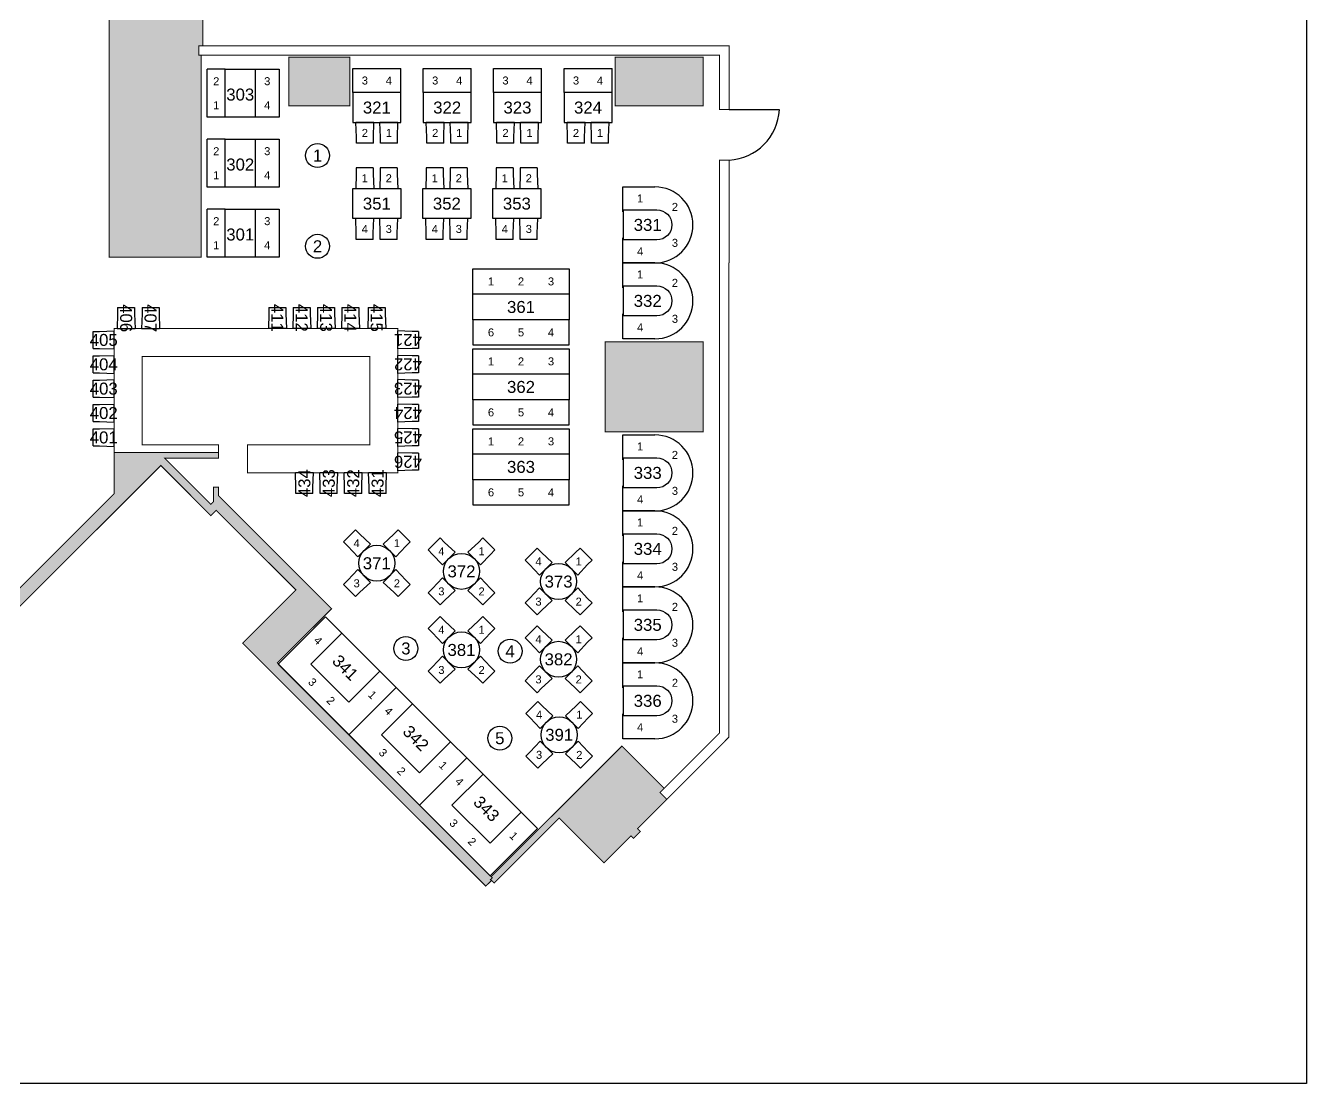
# Model space of a CAD drawing. Header units: inches. Extents: x -7053 to 899, y 8996 to 11069.
# Drawn here: x -382 to 899, y 8996 to 10055 of the extents above; entities that cross this region are included whole.
import ezdxf
from ezdxf.enums import TextEntityAlignment as Align

# ---------------------------------------------------------------- set-up
doc = ezdxf.new("R2010")
doc.units = ezdxf.units.IN
doc.header["$LTSCALE"] = 24
doc.header["$MEASUREMENT"] = 0
doc.layers.get('0').update_dxf_attribs({"linetype": 'CONTINUOUS'})
doc.layers.get('Defpoints').update_dxf_attribs({"linetype": 'CONTINUOUS'})
for name, color, linetype in [('20171023 KING ST - SIMPLIFIED FLOOR PLAN & SEATING$0$EXIST-EARLS GLAZING', 252, 'CONTINUOUS'), ('20171023 KING ST - SIMPLIFIED FLOOR PLAN & SEATING$0$EXIST-EARLS MILLWORK', 252, 'CONTINUOUS'), ('20171023 KING ST - SIMPLIFIED FLOOR PLAN & SEATING$0$EXIST-EARLS WALL', 252, 'CONTINUOUS'), ('20171023 KING ST - SIMPLIFIED FLOOR PLAN & SEATING$0$EXIST-EARLS WALL HATCH', 252, 'CONTINUOUS'), ('FLOOR PLAN', 252, 'CONTINUOUS')]:
    doc.layers.add(name, color=color, linetype=linetype)
doc.styles.add('BOLD_1_8', font='arial.ttf', dxfattribs={"height": 8})

# ---------------------------------------------------------------- blocks, each defined once
blk = doc.blocks.new('20171023 KING ST - SIMPLIFIED FLOOR PLAN & SEATING')
at = {"layer": '20171023 KING ST - SIMPLIFIED FLOOR PLAN & SEATING$0$EXIST-EARLS WALL HATCH', "linetype": 'Continuous'}
h = blk.add_hatch(color=256, dxfattribs=at)
h.dxf.hatch_style = 1
h.paths.add_polyline_path([(-159.4, 10149.6), (-340.3, 10149.6), (-340.3, 10124.9), (-298.1, 10124.9), (-298.1, 9822.9), (-206.2, 9822.9), (-206.2, 10024.9), (-208.6, 10024.9), (-208.6, 10034.4), (-204.5, 10034.4), (-204.5, 10124.9), (-159.4, 10124.9)])
h = blk.add_hatch(color=256, dxfattribs=at)
h.dxf.hatch_style = 1
h.paths.add_polyline_path([(-118.7, 10022.9), (-118.7, 9974.4), (-57.6, 9974.4), (-57.6, 10022.9)])
h = blk.add_hatch(color=256, dxfattribs=at)
h.dxf.hatch_style = 1
h.paths.add_polyline_path([(207.5, 10022.9), (207.5, 9974.4), (295.5, 9974.4), (295.5, 10022.9)])
h = blk.add_hatch(color=256, dxfattribs=at)
h.dxf.hatch_style = 1
h.paths.add_polyline_path([(197.5, 9738.2), (197.5, 9648.1), (295.5, 9648.1), (295.5, 9738.2)])
h = blk.add_hatch(color=256, dxfattribs=at)
h.dxf.hatch_style = 1
h.paths.add_polyline_path([(78.3, 9193.7), (84, 9199.3), (83, 9200.3), (84.8, 9202), (-130.1, 9417), (-75.9, 9471.2), (-189.1, 9584.5), (-189.1, 9592.9), (-194, 9592.9), (-194, 9578.3), (-196.6, 9575.7), (-242.8, 9621.9), (-189.1, 9621.9), (-189.1, 9627.4), (-293.4, 9627.4), (-293.4, 9586.1), (-399.2, 9480.2), (-464.6, 9545.6), (-475.1, 9545.6), (-475, 9534.6), (-400.8, 9460.3), (-246.6, 9614.5), (-196.6, 9564.4), (-191.3, 9569.7), (-111.5, 9490), (-164.8, 9436.8)])
h = blk.add_hatch(color=256, dxfattribs=at)
h.dxf.hatch_style = 1
h.paths.add_polyline_path([(214.4, 9333.8), (83.7, 9203.1), (84.8, 9202), (83.1, 9200.3), (86.6, 9196.8), (151.7, 9261.8), (196.4, 9217), (223.4, 9244), (225.9, 9241.5), (232.8, 9248.4), (230, 9251.1), (259.3, 9280.4), (252.5, 9287.3), (256.7, 9291.5)])
at = {"layer": '20171023 KING ST - SIMPLIFIED FLOOR PLAN & SEATING$0$EXIST-EARLS GLAZING', "linetype": 'Continuous'}
blk.add_line((321.5, 9970.5, 0), (371.8, 9970.5, 0), dxfattribs=at)
at = {"layer": '20171023 KING ST - SIMPLIFIED FLOOR PLAN & SEATING$0$EXIST-EARLS GLAZING', "linetype": 'Continuous', "const_width": 1, "elevation": 0}
for points in [[(-208.6, 10034.4), (321.5, 10034.4), (321.5, 9970.5), (311.8, 9970.5), (311.8, 10024.9), (-208.6, 10024.9)], [(311.8, 9920.1), (321.5, 9920.1), (321.3, 9342.7), (259.3, 9280.4), (252.5, 9287.3), (311.8, 9346.6)]]:
    blk.add_lwpolyline(points, close=True, dxfattribs=at)
at = {"layer": '20171023 KING ST - SIMPLIFIED FLOOR PLAN & SEATING$0$EXIST-EARLS GLAZING', "linetype": 'Continuous'}
blk.add_arc((319, 9972.9, 0), 52.9, 272.7797, 357.3626, dxfattribs=at)
at = {"layer": '20171023 KING ST - SIMPLIFIED FLOOR PLAN & SEATING$0$EXIST-EARLS MILLWORK', "linetype": 'Continuous', "const_width": 1, "elevation": 0}
blk.add_lwpolyline([(-293.3, 9627.4), (-293.3, 9751.7), (-9.8, 9751.7), (-9.8, 9607.2), (-159.9, 9607.2), (-159.9, 9635.2), (-37.8, 9635.2), (-37.8, 9723.7), (-265.3, 9723.7), (-265.3, 9635.2), (-189.1, 9635.2), (-189.1, 9627.4)], close=True, dxfattribs=at)
at = {"layer": '20171023 KING ST - SIMPLIFIED FLOOR PLAN & SEATING$0$EXIST-EARLS WALL', "linetype": 'Continuous', "const_width": 1, "elevation": 0}
for points in [[(-159.4, 10149.6), (-340.3, 10149.6), (-340.3, 10124.9), (-298.1, 10124.9), (-298.1, 9822.9), (-206.2, 9822.9), (-206.2, 10024.9), (-208.6, 10024.9), (-208.6, 10034.4), (-204.5, 10034.4), (-204.5, 10124.9), (-159.4, 10124.9)], [(-118.7, 10022.9), (-118.7, 9974.4), (-57.6, 9974.4), (-57.6, 10022.9)], [(207.5, 10022.9), (207.5, 9974.4), (295.5, 9974.4), (295.5, 10022.9)], [(197.5, 9738.2), (197.5, 9648.1), (295.5, 9648.1), (295.5, 9738.2)], [(214.4, 9333.8), (83.7, 9203.1), (84.8, 9202), (83.1, 9200.3), (86.6, 9196.8), (151.7, 9261.8), (196.4, 9217), (223.4, 9244), (225.9, 9241.5), (232.8, 9248.4), (230, 9251.1), (259.3, 9280.4), (252.5, 9287.3), (256.7, 9291.5)]]:
    blk.add_lwpolyline(points, close=True, dxfattribs=at)
blk.add_lwpolyline([(-400.8, 9460.3), (-246.6, 9614.5), (-196.6, 9564.4), (-191.3, 9569.7), (-111.5, 9490), (-164.8, 9436.8), (78.3, 9193.7), (84, 9199.3), (83, 9200.3), (84.8, 9202), (-130.1, 9417), (-75.9, 9471.2), (-189.1, 9584.5), (-189.1, 9592.9), (-194, 9592.9), (-194, 9578.3), (-196.6, 9575.7), (-242.8, 9621.9), (-189.1, 9621.9), (-189.1, 9627.4), (-293.4, 9627.4), (-293.4, 9586.1), (-399.2, 9480.2)], dxfattribs=at)
at = {"layer": 'Defpoints'}
blk.add_lwpolyline([(-1784.5, 10968.3), (898.7, 10968.3), (898.7, 8996.3), (-1784.5, 8996.3)], close=True, dxfattribs=at)
blk = doc.blocks.new('TABLE 19')
for p, q in [((-33, -46.7), (-33, 1.3)), ((-15, 1.3), (-33, 1.3)), ((15, 1.3), (39, 1.3)), ((39, 1.3), (39, -46.7)), ((-15, -46.7), (-33, -46.7)), ((39, -46.7), (15, -46.7))]:
    blk.add_line(p, q)
blk.add_lwpolyline([(-15, -46.7), (-15, 1.3), (15, 1.3), (15, -46.7)], close=True)
at = {"char_height": 8, "attachment_point": 5, "style": 'BOLD_1_8'}
for s, heights, insert in [('2', [3.04], (-24, -10.7)), ('3', [0], (27, -10.7)), ('1', [0], (-24, -34.7)), ('4', [0], (27, -34.7))]:
    blk.add_mtext_dynamic_manual_height_columns(s, width=36.215, gutter_width=1.25, heights=heights, dxfattribs=dict(at, insert=insert))
at = {"style": 'BOLD_1_8'}
blk.add_attdef('00', text='', height=12, dxfattribs=at).set_placement((0, -22.7, 0), align=Align.MIDDLE_CENTER)
blk = doc.blocks.new('TABLE 20')
blk.add_circle((0, -12), 12)
at = {"style": 'BOLD_1_8'}
blk.add_attdef('00', text='', height=12, dxfattribs=at).set_placement((0, -12, 0), align=Align.MIDDLE_CENTER)
blk = doc.blocks.new('TABLE 21')
for p, q in [((0, 39, 0), (48, 39, 0)), ((0, 15), (0, 39, 0)), ((48, 15), (48, 39, 0)), ((21, -15), (3, -15)), ((3.5, -29.5), (3, -15)), ((20.5, -29.5), (21, -15)), ((45, -15), (27, -15)), ((27.5, -29.5), (27, -15)), ((44.5, -29.5), (45, -15)), ((3.5, -35.8), (3.5, -29.5)), ((20.5, -35.8), (3.5, -35.8)), ((20.5, -35.8), (20.5, -29.5)), ((27.5, -35.8), (27.5, -29.5)), ((44.5, -35.8), (27.5, -35.8)), ((44.5, -35.8), (44.5, -29.5))]:
    blk.add_line(p, q)
blk.add_lwpolyline([(48, -15), (48, 15), (0, 15), (0, -15)], close=True)
at = {"char_height": 8, "attachment_point": 5, "style": 'BOLD_1_8'}
for s, heights, insert in [('3', [0], (12, 27, 0)), ('4', [0], (36, 27, 0)), ('2', [3.04], (12, -25.4)), ('1', [0], (36, -25.4))]:
    blk.add_mtext_dynamic_manual_height_columns(s, width=36.215, gutter_width=1.25, heights=heights, dxfattribs=dict(at, insert=insert))
at = {"style": 'BOLD_1_8'}
blk.add_attdef('00', text='', height=12, dxfattribs=at).set_placement((24, 0, 0), align=Align.MIDDLE_CENTER)
blk = doc.blocks.new('TABLE 22')
for p, q in [((3.4, 29.5), (2.9, 15)), ((20.4, 35.8), (3.4, 35.8)), ((3.4, 35.8), (3.4, 29.5)), ((20.4, 35.8), (20.4, 29.5)), ((20.4, 29.5), (20.9, 15)), ((27.4, 29.5), (26.9, 15)), ((44.4, 35.8), (27.4, 35.8)), ((27.4, 35.8), (27.4, 29.5)), ((44.4, 35.8), (44.4, 29.5)), ((44.4, 29.5), (44.9, 15)), ((3.4, -29.5), (2.9, -15)), ((20.4, -29.5), (20.9, -15)), ((27.4, -29.5), (26.9, -15)), ((44.4, -29.5), (44.9, -15)), ((3.4, -35.8), (3.4, -29.5)), ((20.4, -35.8), (3.4, -35.8)), ((20.4, -35.8), (20.4, -29.5)), ((27.4, -35.8), (27.4, -29.5)), ((44.4, -35.8), (27.4, -35.8)), ((44.4, -35.8), (44.4, -29.5))]:
    blk.add_line(p, q)
blk.add_lwpolyline([(0, -15), (0, 15), (47.9, 15), (47.9, -15)], close=True)
at = {"char_height": 8, "attachment_point": 5, "style": 'BOLD_1_8'}
for s, heights, insert in [('1', [3.04], (11.9, 25.4)), ('2', [0], (35.9, 25.4)), ('4', [3.04], (11.9, -25.4)), ('3', [0], (35.9, -25.4))]:
    blk.add_mtext_dynamic_manual_height_columns(s, width=36.215, gutter_width=1.25, heights=heights, dxfattribs=dict(at, insert=insert))
at = {"style": 'BOLD_1_8'}
blk.add_attdef('00', text='', height=12, dxfattribs=at).set_placement((23.9, 0, 0), align=Align.MIDDLE_CENTER)
blk = doc.blocks.new('BARSTOOL 01')
for p, q in [((-20.8, -8.5), (-20.8, 8.5)), ((-20.8, 8.5), (-14.5, 8.5)), ((-14.5, 8.5), (0, 9)), ((0, -9), (0, 9)), ((-20.8, -8.5), (-14.5, -8.5)), ((-14.5, -8.5), (0, -9))]:
    blk.add_line(p, q)
at = {"style": 'BOLD_1_8'}
blk.add_attdef('00', text='', height=12, dxfattribs=at).set_placement((-10.4, 0, 0), align=Align.MIDDLE_CENTER)
blk = doc.blocks.new('TABLE 23')
for p, q in [((0, 13), (0, 38)), ((0, 38), (96, 38)), ((96, 38), (96, 13)), ((0, -13), (0, -38)), ((96, -38), (96, -13)), ((0, -38), (96, -38))]:
    blk.add_line(p, q)
blk.add_lwpolyline([(0, 13), (96, 13), (96, -13), (0, -13)], close=True)
at = {"char_height": 8, "attachment_point": 5, "style": 'BOLD_1_8'}
for s, heights, insert in [('1', [3.04], (18, 25.5)), ('2', [0], (48, 25.5)), ('3', [0], (78, 25.5)), ('6', [3.04], (18, -25.5)), ('5', [0], (48, -25.5)), ('4', [0], (78, -25.5))]:
    blk.add_mtext_dynamic_manual_height_columns(s, width=36.215, gutter_width=1.25, heights=heights, dxfattribs=dict(at, insert=insert))
at = {"style": 'BOLD_1_8'}
blk.add_attdef('00', text='', height=12, dxfattribs=at).set_placement((48, 0, 0), align=Align.MIDDLE_CENTER)
blk = doc.blocks.new('TABLE 24')
for p, q in [((-0.5, 38), (31.5, 38)), ((-0.5, 13), (-0.5, 38)), ((-0.5, 13), (0, 13)), ((0, -15), (0, 15)), ((0, -13), (-0.5, -13)), ((-0.5, -38), (-0.5, -13)), ((31.5, -38), (-0.5, -38))]:
    blk.add_line(p, q)
blk.add_lwpolyline([(0, 15), (33.5, 15, -0.999974), (33.5, -15), (0, -15)], format="xyb")
blk.add_arc((31.5, 0), 38, 270, 90)
at = {"char_height": 8, "attachment_point": 5, "style": 'BOLD_1_8'}
for s, insert in [('1', (16.7, 26.5)), ('2', (51.5, 18)), ('4', (16.7, -26.5)), ('3', (51.5, -18))]:
    blk.add_mtext_dynamic_manual_height_columns(s, width=36.215, gutter_width=1.25, heights=[0], dxfattribs=dict(at, insert=insert))
at = {"style": 'BOLD_1_8'}
blk.add_attdef('00', text='', height=12, dxfattribs=at).set_placement((24.2, 0), align=Align.MIDDLE_CENTER)
blk = doc.blocks.new('TABLE 25')
for p, q in [((-33.4, 3.4), (-21.4, 15.4)), ((-21.4, 15.4), (-17, 11)), ((21.4, 15.4), (17, 11)), ((21.4, 15.4), (33.4, 3.4)), ((-33.4, 3.4), (-29, -1)), ((-19.1, -11.6), (-6.4, 1.1)), ((-17, 11), (-6.4, 1.1)), ((17, 11), (6.4, 1.1)), ((6.4, 1.1), (19.1, -11.6)), ((33.4, 3.4), (29, -1)), ((-29, -1), (-19.1, -11.6)), ((29, -1), (19.1, -11.6)), ((-29, -35), (-19.1, -24.4)), ((-6.4, -37.1), (-19.1, -24.4)), ((19.1, -24.4), (6.4, -37.1)), ((29, -35), (19.1, -24.4)), ((-33.4, -39.4), (-29, -35)), ((-17, -47), (-6.4, -37.1)), ((17, -47), (6.4, -37.1)), ((33.4, -39.4), (29, -35)), ((-21.4, -51.4), (-33.4, -39.4)), ((-21.4, -51.4), (-17, -47)), ((21.4, -51.4), (17, -47)), ((33.4, -39.4), (21.4, -51.4))]:
    blk.add_line(p, q)
blk.add_circle((0, -18), 18)
at = {"char_height": 8, "attachment_point": 5, "style": 'BOLD_1_8'}
for s, insert in [('4', (-20.1, 2.1)), ('1', (20.1, 2.1)), ('3', (-20.1, -38.1)), ('2', (20.1, -38.1))]:
    blk.add_mtext_dynamic_manual_height_columns(s, width=36.215, gutter_width=1.25, heights=[0], dxfattribs=dict(at, insert=insert))
at = {"style": 'BOLD_1_8'}
blk.add_attdef('00', text='', height=12, dxfattribs=at).set_placement((0, -18, 0), align=Align.MIDDLE_CENTER)
blk = doc.blocks.new('TABLE 26')
for p, q in [((49.9, 0), (26.9, 0)), ((-26.9, 0), (-49.9, 0)), ((49.9, -67), (-49.9, -67))]:
    blk.add_line(p, q)
blk.add_lwpolyline([(49.9, 0), (49.9, -67), (-49.9, -67), (-49.9, 0)])
blk.add_lwpolyline([(-26.9, -44), (26.9, -44), (26.9, 0), (-26.9, 0)], close=True)
at = {"char_height": 8, "attachment_point": 5, "style": 'BOLD_1_8'}
for s, insert in [('4', (-38.4, -22)), ('1', (38.4, -22)), ('3', (-13, -55.5)), ('2', (13, -55.5))]:
    blk.add_mtext_dynamic_manual_height_columns(s, width=36.215, gutter_width=1.25, heights=[0], dxfattribs=dict(at, insert=insert))
at = {"style": 'BOLD_1_8'}
blk.add_attdef('00', text='', height=12, dxfattribs=at).set_placement((0, -22, 0), align=Align.MIDDLE_CENTER)

msp = doc.modelspace()

# ---------------------------------------------------------------- linework, layer by layer
at = {"layer": 'Defpoints'}
msp.add_lwpolyline([(-1784.5, 10968.3), (898.7, 10968.3), (898.7, 8996.3), (-1784.5, 8996.3)], close=True, dxfattribs=at)

# ---------------------------------------------------------------- block references
at = {"linetype": 'Continuous'}
ref = msp.add_blockref('TABLE 19', (-167.2, 10009.6, 0), dxfattribs=at)
ref.add_attrib('00', '303', dxfattribs={"linetype": 'Continuous', "height": 12, "style": 'BOLD_1_8'}).set_placement((-167.2, 9985.6, 0), align=Align.MIDDLE_CENTER)
ref = msp.add_blockref('TABLE 21', (-54.6, 9972.6, 0))
ref.add_attrib('00', '321', dxfattribs={"linetype": 'Continuous', "height": 12, "style": 'BOLD_1_8'}).set_placement((-30.6, 9972.6, 0), align=Align.MIDDLE_CENTER)
ref = msp.add_blockref('TABLE 21', (15.7, 9972.6, 0))
ref.add_attrib('00', '322', dxfattribs={"linetype": 'Continuous', "height": 12, "style": 'BOLD_1_8'}).set_placement((39.7, 9972.6, 0), align=Align.MIDDLE_CENTER)
ref = msp.add_blockref('TABLE 21', (86, 9972.6, 0))
ref.add_attrib('00', '323', dxfattribs={"linetype": 'Continuous', "height": 12, "style": 'BOLD_1_8'}).set_placement((110, 9972.6, 0), align=Align.MIDDLE_CENTER)
ref = msp.add_blockref('TABLE 21', (156.5, 9972.6, 0))
ref.add_attrib('00', '324', dxfattribs={"linetype": 'Continuous', "height": 12, "style": 'BOLD_1_8'}).set_placement((180.5, 9972.6, 0), align=Align.MIDDLE_CENTER)
ref = msp.add_blockref('TABLE 19', (-167.2, 9939.6, 0), dxfattribs=at)
ref.add_attrib('00', '302', dxfattribs={"linetype": 'Continuous', "height": 12, "style": 'BOLD_1_8'}).set_placement((-167.2, 9915.6, 0), align=Align.MIDDLE_CENTER)
ref = msp.add_blockref('TABLE 20', (-89.9, 9936.6))
ref.add_attrib('00', '1', dxfattribs={"linetype": 'Continuous', "height": 12, "style": 'BOLD_1_8'}).set_placement((-89.9, 9924.6, 0), align=Align.MIDDLE_CENTER)
ref = msp.add_blockref('TABLE 22', (-54.6, 9876.5, 0))
ref.add_attrib('00', '351', dxfattribs={"linetype": 'Continuous', "height": 12, "style": 'BOLD_1_8'}).set_placement((-30.6, 9876.5, 0), align=Align.MIDDLE_CENTER)
ref = msp.add_blockref('TABLE 22', (15.4, 9876.5, 0))
ref.add_attrib('00', '352', dxfattribs={"linetype": 'Continuous', "height": 12, "style": 'BOLD_1_8'}).set_placement((39.4, 9876.5, 0), align=Align.MIDDLE_CENTER)
ref = msp.add_blockref('TABLE 22', (85.4, 9876.5, 0))
ref.add_attrib('00', '353', dxfattribs={"linetype": 'Continuous', "height": 12, "style": 'BOLD_1_8'}).set_placement((109.4, 9876.5, 0), align=Align.MIDDLE_CENTER)
ref = msp.add_blockref('TABLE 24', (215.9, 9855.2, 0))
ref.add_attrib('00', '331', dxfattribs={"linetype": 'Continuous', "height": 12, "style": 'BOLD_1_8'}).set_placement((240.2, 9855.2, 0), align=Align.MIDDLE_CENTER)
ref = msp.add_blockref('TABLE 19', (-167.2, 9869.6, 0), dxfattribs=at)
ref.add_attrib('00', '301', dxfattribs={"linetype": 'Continuous', "height": 12, "style": 'BOLD_1_8'}).set_placement((-167.2, 9845.6, 0), align=Align.MIDDLE_CENTER)
ref = msp.add_blockref('TABLE 20', (-89.9, 9845.8))
ref.add_attrib('00', '2', dxfattribs={"linetype": 'Continuous', "height": 12, "style": 'BOLD_1_8'}).set_placement((-89.9, 9833.8, 0), align=Align.MIDDLE_CENTER)
ref = msp.add_blockref('TABLE 23', (65.5, 9773.1, 0))
ref.add_attrib('00', '361', dxfattribs={"linetype": 'Continuous', "height": 12, "style": 'BOLD_1_8'}).set_placement((113.5, 9773.1, 0), align=Align.MIDDLE_CENTER)
ref = msp.add_blockref('TABLE 24', (215.9, 9779.2, 0))
ref.add_attrib('00', '332', dxfattribs={"linetype": 'Continuous', "height": 12, "style": 'BOLD_1_8'}).set_placement((240.2, 9779.2, 0), align=Align.MIDDLE_CENTER)
ref = msp.add_blockref('BARSTOOL 01', (-281.3, 9751.6), dxfattribs=dict(at, rotation=270))
ref.add_attrib('00', '406', dxfattribs={"linetype": 'Continuous', "height": 12, "rotation": 270, "style": 'BOLD_1_8'}).set_placement((-281.3, 9761.9, 0), align=Align.MIDDLE_CENTER)
ref = msp.add_blockref('BARSTOOL 01', (-256.9, 9751.6), dxfattribs=dict(at, rotation=270))
ref.add_attrib('00', '407', dxfattribs={"linetype": 'Continuous', "height": 12, "rotation": 270, "style": 'BOLD_1_8'}).set_placement((-256.9, 9761.9, 0), align=Align.MIDDLE_CENTER)
ref = msp.add_blockref('BARSTOOL 01', (-130.1, 9751.8), dxfattribs=dict(at, rotation=270))
ref.add_attrib('00', '411', dxfattribs={"linetype": 'Continuous', "height": 12, "rotation": 270, "style": 'BOLD_1_8'}).set_placement((-130.1, 9762.2, 0), align=Align.MIDDLE_CENTER)
ref = msp.add_blockref('BARSTOOL 01', (-105.7, 9751.8), dxfattribs=dict(at, rotation=270))
ref.add_attrib('00', '412', dxfattribs={"linetype": 'Continuous', "height": 12, "rotation": 270, "style": 'BOLD_1_8'}).set_placement((-105.7, 9762.2, 0), align=Align.MIDDLE_CENTER)
ref = msp.add_blockref('BARSTOOL 01', (-81.3, 9751.8), dxfattribs=dict(at, rotation=270))
ref.add_attrib('00', '413', dxfattribs={"linetype": 'Continuous', "height": 12, "rotation": 270, "style": 'BOLD_1_8'}).set_placement((-81.3, 9762.2, 0), align=Align.MIDDLE_CENTER)
ref = msp.add_blockref('BARSTOOL 01', (-57, 9751.8), dxfattribs=dict(at, rotation=270))
ref.add_attrib('00', '414', dxfattribs={"linetype": 'Continuous', "height": 12, "rotation": 270, "style": 'BOLD_1_8'}).set_placement((-57, 9762.2, 0), align=Align.MIDDLE_CENTER)
ref = msp.add_blockref('BARSTOOL 01', (-30.8, 9751.8), dxfattribs=dict(at, rotation=270))
ref.add_attrib('00', '415', dxfattribs={"linetype": 'Continuous', "height": 12, "rotation": 270, "style": 'BOLD_1_8'}).set_placement((-30.8, 9762.2, 0), align=Align.MIDDLE_CENTER)
ref = msp.add_blockref('BARSTOOL 01', (-293.4, 9740.1, 0), dxfattribs=at)
ref.add_attrib('00', '405', dxfattribs={"linetype": 'Continuous', "height": 12, "style": 'BOLD_1_8'}).set_placement((-303.7, 9740.1, 0), align=Align.MIDDLE_CENTER)
ref = msp.add_blockref('BARSTOOL 01', (-9.9, 9740.1, 0), dxfattribs=dict(at, rotation=180))
ref.add_attrib('00', '421', dxfattribs={"linetype": 'Continuous', "height": 12, "rotation": 180, "style": 'BOLD_1_8'}).set_placement((0.5, 9740.1, 0), align=Align.MIDDLE_CENTER)
ref = msp.add_blockref('BARSTOOL 01', (-293.4, 9715.7, 0), dxfattribs=at)
ref.add_attrib('00', '404', dxfattribs={"linetype": 'Continuous', "height": 12, "style": 'BOLD_1_8'}).set_placement((-303.7, 9715.7, 0), align=Align.MIDDLE_CENTER)
ref = msp.add_blockref('BARSTOOL 01', (-9.9, 9715.7, 0), dxfattribs=dict(at, rotation=180))
ref.add_attrib('00', '422', dxfattribs={"linetype": 'Continuous', "height": 12, "rotation": 180, "style": 'BOLD_1_8'}).set_placement((0.5, 9715.7, 0), align=Align.MIDDLE_CENTER)
ref = msp.add_blockref('TABLE 23', (65.5, 9693.1, 0))
ref.add_attrib('00', '362', dxfattribs={"linetype": 'Continuous', "height": 12, "style": 'BOLD_1_8'}).set_placement((113.5, 9693.1, 0), align=Align.MIDDLE_CENTER)
ref = msp.add_blockref('BARSTOOL 01', (-293.4, 9691.4, 0), dxfattribs=at)
ref.add_attrib('00', '403', dxfattribs={"linetype": 'Continuous', "height": 12, "style": 'BOLD_1_8'}).set_placement((-303.7, 9691.4, 0), align=Align.MIDDLE_CENTER)
ref = msp.add_blockref('BARSTOOL 01', (-9.9, 9691.4, 0), dxfattribs=dict(at, rotation=180))
ref.add_attrib('00', '423', dxfattribs={"linetype": 'Continuous', "height": 12, "rotation": 180, "style": 'BOLD_1_8'}).set_placement((0.5, 9691.4, 0), align=Align.MIDDLE_CENTER)
ref = msp.add_blockref('BARSTOOL 01', (-293.4, 9667, 0), dxfattribs=at)
ref.add_attrib('00', '402', dxfattribs={"linetype": 'Continuous', "height": 12, "style": 'BOLD_1_8'}).set_placement((-303.7, 9667, 0), align=Align.MIDDLE_CENTER)
ref = msp.add_blockref('BARSTOOL 01', (-9.9, 9667, 0), dxfattribs=dict(at, rotation=180))
ref.add_attrib('00', '424', dxfattribs={"linetype": 'Continuous', "height": 12, "rotation": 180, "style": 'BOLD_1_8'}).set_placement((0.5, 9667, 0), align=Align.MIDDLE_CENTER)
ref = msp.add_blockref('BARSTOOL 01', (-293.4, 9642.6, 0), dxfattribs=at)
ref.add_attrib('00', '401', dxfattribs={"linetype": 'Continuous', "height": 12, "style": 'BOLD_1_8'}).set_placement((-303.7, 9642.6, 0), align=Align.MIDDLE_CENTER)
ref = msp.add_blockref('BARSTOOL 01', (-9.9, 9642.6, 0), dxfattribs=dict(at, rotation=180))
ref.add_attrib('00', '425', dxfattribs={"linetype": 'Continuous', "height": 12, "rotation": 180, "style": 'BOLD_1_8'}).set_placement((0.5, 9642.6, 0), align=Align.MIDDLE_CENTER)
ref = msp.add_blockref('TABLE 23', (65.5, 9613.1, 0))
ref.add_attrib('00', '363', dxfattribs={"linetype": 'Continuous', "height": 12, "style": 'BOLD_1_8'}).set_placement((113.5, 9613.1, 0), align=Align.MIDDLE_CENTER)
ref = msp.add_blockref('TABLE 24', (215.9, 9607.1, 0))
ref.add_attrib('00', '333', dxfattribs={"linetype": 'Continuous', "height": 12, "style": 'BOLD_1_8'}).set_placement((240.2, 9607.1, 0), align=Align.MIDDLE_CENTER)
ref = msp.add_blockref('BARSTOOL 01', (-9.9, 9618.2, 0), dxfattribs=dict(at, rotation=180))
ref.add_attrib('00', '426', dxfattribs={"linetype": 'Continuous', "height": 12, "rotation": 180, "style": 'BOLD_1_8'}).set_placement((0.5, 9618.2, 0), align=Align.MIDDLE_CENTER)
ref = msp.add_blockref('BARSTOOL 01', (-103.1, 9607.2, 0), dxfattribs=dict(at, rotation=89.99999999999999))
ref.add_attrib('00', '434', dxfattribs={"linetype": 'Continuous', "height": 12, "rotation": 90, "style": 'BOLD_1_8'}).set_placement((-103.1, 9596.8, 0), align=Align.MIDDLE_CENTER)
ref = msp.add_blockref('BARSTOOL 01', (-78.7, 9607.2, 0), dxfattribs=dict(at, rotation=89.99999999999999))
ref.add_attrib('00', '433', dxfattribs={"linetype": 'Continuous', "height": 12, "rotation": 90, "style": 'BOLD_1_8'}).set_placement((-78.7, 9596.8, 0), align=Align.MIDDLE_CENTER)
ref = msp.add_blockref('BARSTOOL 01', (-54.3, 9607.2, 0), dxfattribs=dict(at, rotation=89.99999999999999))
ref.add_attrib('00', '432', dxfattribs={"linetype": 'Continuous', "height": 12, "rotation": 90, "style": 'BOLD_1_8'}).set_placement((-54.3, 9596.8, 0), align=Align.MIDDLE_CENTER)
ref = msp.add_blockref('BARSTOOL 01', (-29.9, 9607.2, 0), dxfattribs=dict(at, rotation=89.99999999999999))
ref.add_attrib('00', '431', dxfattribs={"linetype": 'Continuous', "height": 12, "rotation": 90, "style": 'BOLD_1_8'}).set_placement((-29.9, 9596.8, 0), align=Align.MIDDLE_CENTER)
ref = msp.add_blockref('TABLE 24', (215.9, 9531.1, 0))
ref.add_attrib('00', '334', dxfattribs={"linetype": 'Continuous', "height": 12, "style": 'BOLD_1_8'}).set_placement((240.2, 9531.1, 0), align=Align.MIDDLE_CENTER)
ref = msp.add_blockref('TABLE 25', (-30.7, 9534.7))
ref.add_attrib('00', '371', dxfattribs={"linetype": 'Continuous', "height": 12, "style": 'BOLD_1_8'}).set_placement((-30.7, 9516.7, 0), align=Align.MIDDLE_CENTER)
ref = msp.add_blockref('TABLE 25', (54, 9526.6, 0))
ref.add_attrib('00', '372', dxfattribs={"linetype": 'Continuous', "height": 12, "style": 'BOLD_1_8'}).set_placement((54, 9508.6, 0), align=Align.MIDDLE_CENTER)
ref = msp.add_blockref('TABLE 25', (151.1, 9516.4, 0))
ref.add_attrib('00', '373', dxfattribs={"linetype": 'Continuous', "height": 12, "style": 'BOLD_1_8'}).set_placement((151.1, 9498.4, 0), align=Align.MIDDLE_CENTER)
ref = msp.add_blockref('TABLE 24', (215.9, 9455.1, 0))
ref.add_attrib('00', '335', dxfattribs={"linetype": 'Continuous', "height": 12, "style": 'BOLD_1_8'}).set_placement((240.2, 9455.1, 0), align=Align.MIDDLE_CENTER)
ref = msp.add_blockref('TABLE 25', (54, 9448, 0))
ref.add_attrib('00', '381', dxfattribs={"linetype": 'Continuous', "height": 12, "style": 'BOLD_1_8'}).set_placement((54, 9430, 0), align=Align.MIDDLE_CENTER)
ref = msp.add_blockref('TABLE 26', (-46.6, 9427.8, 0), dxfattribs=dict(rotation=315))
ref.add_attrib('00', '341', dxfattribs={"linetype": 'Continuous', "height": 12, "rotation": 315, "style": 'BOLD_1_8'}).set_placement((-62.1, 9412.3, 0), align=Align.MIDDLE_CENTER)
ref = msp.add_blockref('TABLE 25', (151.1, 9438.6, 0))
ref.add_attrib('00', '382', dxfattribs={"linetype": 'Continuous', "height": 12, "style": 'BOLD_1_8'}).set_placement((151.1, 9420.6, 0), align=Align.MIDDLE_CENTER)
ref = msp.add_blockref('TABLE 20', (-1.6, 9443.5))
ref.add_attrib('00', '3', dxfattribs={"linetype": 'Continuous', "height": 12, "style": 'BOLD_1_8'}).set_placement((-1.6, 9431.5, 0), align=Align.MIDDLE_CENTER)
ref = msp.add_blockref('TABLE 20', (102.6, 9440.7))
ref.add_attrib('00', '4', dxfattribs={"linetype": 'Continuous', "height": 12, "style": 'BOLD_1_8'}).set_placement((102.6, 9428.7, 0), align=Align.MIDDLE_CENTER)
ref = msp.add_blockref('TABLE 24', (215.9, 9379.1, 0))
ref.add_attrib('00', '336', dxfattribs={"linetype": 'Continuous', "height": 12, "style": 'BOLD_1_8'}).set_placement((240.2, 9379.1, 0), align=Align.MIDDLE_CENTER)
ref = msp.add_blockref('TABLE 26', (24, 9357.2, 0), dxfattribs=dict(rotation=315))
ref.add_attrib('00', '342', dxfattribs={"linetype": 'Continuous', "height": 12, "rotation": 315, "style": 'BOLD_1_8'}).set_placement((8.4, 9341.7, 0), align=Align.MIDDLE_CENTER)
ref = msp.add_blockref('TABLE 25', (151.7, 9363.1, 0))
ref.add_attrib('00', '391', dxfattribs={"linetype": 'Continuous', "height": 12, "style": 'BOLD_1_8'}).set_placement((151.7, 9345.1, 0), align=Align.MIDDLE_CENTER)
ref = msp.add_blockref('TABLE 20', (92.3, 9353.7))
ref.add_attrib('00', '5', dxfattribs={"linetype": 'Continuous', "height": 12, "style": 'BOLD_1_8'}).set_placement((92.3, 9341.7, 0), align=Align.MIDDLE_CENTER)
ref = msp.add_blockref('TABLE 26', (94.6, 9286.7, 0), dxfattribs=dict(rotation=315))
ref.add_attrib('00', '343', dxfattribs={"linetype": 'Continuous', "height": 12, "rotation": 315, "style": 'BOLD_1_8'}).set_placement((79, 9271.1, 0), align=Align.MIDDLE_CENTER)
at = {"layer": 'FLOOR PLAN'}
msp.add_blockref('20171023 KING ST - SIMPLIFIED FLOOR PLAN & SEATING', (0, 0), dxfattribs=at)

doc.saveas('drawing.dxf')
